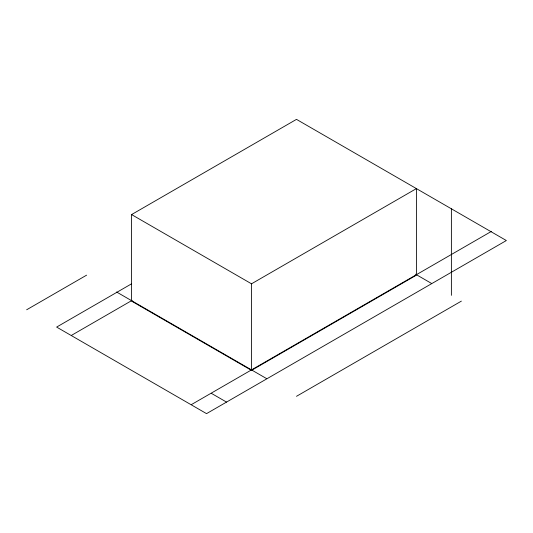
<?xml version="1.0" encoding="UTF-8"?>
<svg xmlns="http://www.w3.org/2000/svg" width="533" height="533" viewBox="0 0 533 533"><rect width="100%" height="100%" fill="white"/><g stroke="black" fill="none" stroke-linecap="round" stroke-linejoin="round"><path stroke-width="0.8" d="M131.584 214.572L251.509 283.809L416.406 188.609L416.406 275.155L251.509 370.355L131.584 301.118L131.584 214.572L296.481 119.365L506.35 240.536L206.537 413.635L56.631 327.082L131.584 283.809M26.65 309.773L86.612 275.155M71.622 335.277L132.164 300.326M191.547 404.514L491.359 231.422M296.481 396.319L461.378 301.118M415.54 274.195L431.397 283.349M116.594 292.004L266.5 378.55M211.534 393.434L226.525 402.089M451.384 208.803L451.384 295.349M251.509 283.809L251.509 370.355"/></g></svg>
